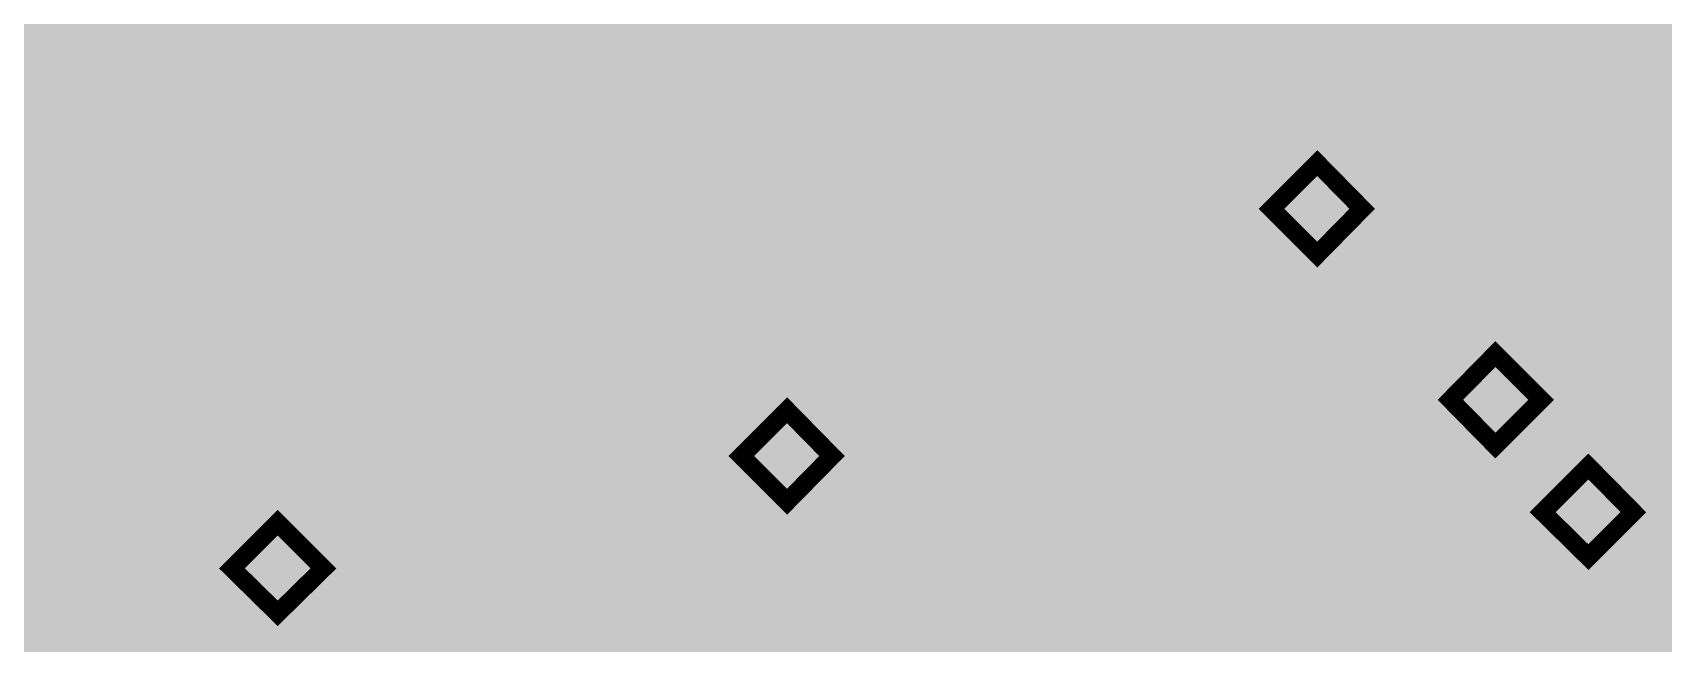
# Model space of a CAD drawing. Header units: millimetres. Extents: x 92 to 588, y 96 to 434.
# Drawn here: x 454.58 to 490.44, y 378.36 to 391.78 of the extents above; entities that cross this region are included whole.
import ezdxf

# ---------------------------------------------------------------- set-up
doc = ezdxf.new("R2010")
doc.units = ezdxf.units.MM
doc.layers.add('H', color=7, linetype='Continuous')
doc.layers.add('P', color=7, linetype='Continuous')

msp = doc.modelspace()

# ---------------------------------------------------------------- hatches: boundary and pattern name
at = {"layer": 'H', "linetype": 'Continuous'}
for points in [[(291.162, 223.903), (291.162, 433.788), (588.166, 433.788), (588.166, 223.903), (291.162, 223.903)], [(474.942, 387.662), (474.853, 387.662), (474.695, 387.697), (474.624, 387.715), (474.554, 387.75), (474.43, 387.838), (474.36, 387.891), (474.307, 387.98), (474.201, 388.156), (474.165, 388.279), (474.13, 388.403), (474.077, 388.685), (474.077, 388.844), (474.077, 389.02), (474.113, 389.32), (474.148, 389.461), (474.183, 389.585), (474.289, 389.832), (474.36, 389.938), (474.43, 390.026), (474.624, 390.184), (474.73, 390.237), (474.836, 390.29), (475.1, 390.343), (475.241, 390.343), (475.33, 390.343), (475.4, 390.343), (475.471, 390.326), (475.541, 390.308), (475.541, 389.973), (475.471, 390.008), (475.383, 390.026), (475.294, 390.043), (475.189, 390.043), (475.118, 390.043), (474.977, 390.026), (474.836, 389.973), (474.73, 389.885), (474.677, 389.832), (474.624, 389.779), (474.554, 389.638), (474.483, 389.479), (474.448, 389.285), (474.43, 389.179), (474.554, 389.003), (474.43, 388.932), (474.43, 388.897), (474.43, 388.862), (474.43, 388.826), (474.43, 388.773), (474.43, 388.65), (474.465, 388.438), (474.483, 388.35), (474.518, 388.262), (474.571, 388.138), (474.606, 388.085), (474.695, 388.015), (474.765, 387.98), (474.853, 387.944), (474.942, 387.944), (475.047, 387.944), (475.171, 387.997), (475.241, 388.05), (475.277, 388.103), (475.312, 388.138), (475.347, 388.227), (475.4, 388.403), (475.4, 388.544), (475.4, 388.615), (475.383, 388.756), (475.365, 388.809), (475.347, 388.862), (475.277, 388.95), (475.224, 388.985), (475.189, 389.02), (475.118, 389.056), (475.083, 389.073), (474.995, 389.073), (474.906, 389.091), (474.783, 389.073), (474.659, 389.038), (474.554, 389.003), (474.43, 389.179), (474.554, 389.267), (474.695, 389.32), (474.765, 389.338), (474.906, 389.373), (474.977, 389.373), (475.118, 389.355), (475.241, 389.338), (475.294, 389.32), (475.418, 389.25), (475.471, 389.214), (475.541, 389.161), (475.647, 389.02), (475.682, 388.95), (475.718, 388.862), (475.753, 388.668), (475.753, 388.456), (475.718, 388.279), (475.7, 388.191), (475.665, 388.103), (475.577, 387.962), (475.506, 387.909), (475.453, 387.856), (475.33, 387.75), (475.259, 387.733), (475.189, 387.697), (475.03, 387.662), (474.942, 387.662)], [(476.265, 387.715), (476.265, 387.98), (476.741, 387.98), (476.741, 389.708), (476.265, 389.708), (476.265, 389.955), (476.406, 389.955), (476.6, 389.99), (476.67, 390.026), (476.688, 390.043), (476.741, 390.096), (476.794, 390.202), (476.811, 390.308), (477.076, 390.308), (477.076, 387.98), (477.535, 387.98), (477.535, 387.715), (476.265, 387.715)], [(479.898, 387.662), (479.898, 387.944), (479.969, 387.944), (480.092, 387.98), (480.127, 388.015), (480.18, 388.05), (480.251, 388.156), (480.286, 388.227), (480.304, 388.297), (480.339, 388.456), (480.357, 388.544), (480.374, 388.756), (480.374, 389.003), (480.374, 389.267), (480.357, 389.479), (480.339, 389.567), (480.304, 389.726), (480.269, 389.796), (480.251, 389.867), (480.18, 389.955), (480.127, 389.99), (480.092, 390.026), (479.969, 390.061), (479.828, 390.061), (479.704, 390.026), (479.651, 389.99), (479.616, 389.955), (479.545, 389.867), (479.51, 389.796), (479.492, 389.726), (479.457, 389.549), (479.44, 389.461), (479.422, 389.25), (479.422, 389.003), (479.422, 388.756), (479.44, 388.544), (479.457, 388.456), (479.492, 388.297), (479.51, 388.227), (479.545, 388.156), (479.616, 388.068), (479.651, 388.015), (479.704, 387.98), (479.828, 387.944), (479.898, 387.944), (479.898, 387.662), (479.792, 387.662), (479.616, 387.715), (479.457, 387.786), (479.316, 387.909), (479.263, 387.997), (479.228, 388.085), (479.14, 388.297), (479.104, 388.544), (479.069, 388.844), (479.069, 389.003), (479.069, 389.179), (479.104, 389.479), (479.157, 389.743), (479.228, 389.938), (479.281, 390.026), (479.334, 390.114), (479.457, 390.22), (479.616, 390.308), (479.792, 390.343), (479.898, 390.361), (480.004, 390.343), (480.18, 390.308), (480.339, 390.22), (480.463, 390.096), (480.515, 390.026), (480.568, 389.938), (480.639, 389.726), (480.692, 389.461), (480.727, 389.179), (480.727, 389.003), (480.727, 388.844), (480.692, 388.544), (480.639, 388.279), (480.568, 388.068), (480.515, 387.98), (480.463, 387.909), (480.339, 387.786), (480.18, 387.715), (480.004, 387.662), (479.898, 387.662)], [(482.085, 387.715), (482.085, 388.597), (482.085, 388.879), (482.085, 389.885), (481.221, 388.879), (482.085, 388.879), (482.085, 388.597), (480.939, 388.597), (480.939, 388.967), (482.103, 390.308), (482.42, 390.308), (482.42, 388.879), (482.72, 388.879), (482.72, 388.597), (482.42, 388.597), (482.42, 387.715), (482.085, 387.715)], [(482.826, 386.904), (481.821, 387.909), (482.826, 388.914), (483.814, 387.909), (482.826, 386.904)], [(478.152, 387.715), (478.152, 388.209), (478.575, 388.209), (478.575, 387.715), (478.152, 387.715)], [(486.742, 382.706), (485.754, 383.711), (486.742, 384.716), (487.747, 383.711), (486.742, 382.706)], [(478.787, 381.312), (478.628, 381.347), (478.558, 381.365), (478.487, 381.4), (478.346, 381.488), (478.293, 381.541), (478.24, 381.612), (478.134, 381.806), (478.081, 381.912), (478.046, 382.035), (478.011, 382.335), (478.011, 382.494), (478.011, 382.67), (478.046, 382.97), (478.081, 383.111), (478.117, 383.235), (478.222, 383.482), (478.293, 383.57), (478.364, 383.676), (478.558, 383.817), (478.663, 383.887), (478.769, 383.94), (479.034, 383.993), (479.175, 383.993), (479.263, 383.993), (479.334, 383.993), (479.404, 383.976), (479.457, 383.958), (479.457, 383.623), (479.387, 383.658), (479.316, 383.676), (479.228, 383.693), (479.122, 383.693), (479.051, 383.693), (478.893, 383.658), (478.769, 383.605), (478.646, 383.535), (478.61, 383.482), (478.558, 383.429), (478.469, 383.288), (478.416, 383.129), (478.381, 382.935), (478.364, 382.829), (478.487, 382.653), (478.364, 382.582), (478.364, 382.547), (478.364, 382.476), (478.364, 382.423), (478.364, 382.3), (478.381, 382.071), (478.416, 381.982), (478.434, 381.912), (478.505, 381.788), (478.54, 381.735), (478.628, 381.665), (478.699, 381.63), (478.787, 381.594), (478.875, 381.594), (478.963, 381.594), (479.104, 381.647), (479.175, 381.7), (479.21, 381.735), (479.245, 381.771), (479.281, 381.877), (479.334, 382.035), (479.334, 382.194), (479.334, 382.265), (479.316, 382.406), (479.298, 382.459), (479.263, 382.512), (479.21, 382.6), (479.157, 382.635), (479.122, 382.67), (479.051, 382.706), (478.999, 382.706), (478.91, 382.723), (478.822, 382.723), (478.716, 382.723), (478.593, 382.688), (478.487, 382.653), (478.364, 382.829), (478.487, 382.917), (478.628, 382.97), (478.681, 382.988), (478.822, 383.005), (478.91, 383.005), (479.051, 383.005), (479.175, 382.988), (479.228, 382.97), (479.351, 382.9), (479.404, 382.864), (479.475, 382.811), (479.581, 382.67), (479.616, 382.582), (479.651, 382.494), (479.686, 382.3), (479.686, 382.194), (479.686, 382.106), (479.651, 381.912), (479.616, 381.824), (479.581, 381.753), (479.492, 381.612), (479.44, 381.559), (479.387, 381.488), (479.263, 381.4), (479.193, 381.365), (479.104, 381.347), (478.946, 381.312), (478.787, 381.312)], [(480.78, 381.312), (480.78, 381.594), (480.851, 381.594), (480.974, 381.63), (481.009, 381.665), (481.062, 381.7), (481.133, 381.806), (481.168, 381.859), (481.186, 381.929), (481.221, 382.088), (481.239, 382.194), (481.256, 382.406), (481.256, 382.9), (481.239, 383.111), (481.221, 383.217), (481.186, 383.376), (481.168, 383.446), (481.133, 383.499), (481.062, 383.605), (481.009, 383.64), (480.974, 383.676), (480.851, 383.711), (480.78, 383.711), (480.71, 383.711), (480.586, 383.676), (480.551, 383.64), (480.498, 383.605), (480.427, 383.499), (480.392, 383.446), (480.374, 383.376), (480.339, 383.199), (480.321, 383.111), (480.304, 382.9), (480.304, 382.653), (480.304, 382.388), (480.321, 382.194), (480.339, 382.106), (480.374, 381.947), (480.392, 381.877), (480.427, 381.806), (480.498, 381.7), (480.533, 381.665), (480.586, 381.63), (480.71, 381.594), (480.78, 381.594), (480.78, 381.312), (480.674, 381.312), (480.498, 381.347), (480.339, 381.436), (480.198, 381.559), (480.163, 381.647), (480.11, 381.718), (480.039, 381.929), (479.986, 382.194), (479.951, 382.476), (479.951, 382.653), (479.951, 382.829), (479.986, 383.129), (480.039, 383.376), (480.11, 383.588), (480.163, 383.676), (480.216, 383.746), (480.339, 383.87), (480.498, 383.958), (480.674, 383.993), (480.78, 383.993), (480.886, 383.993), (481.062, 383.958), (481.221, 383.87), (481.362, 383.746), (481.415, 383.658), (481.45, 383.57), (481.539, 383.358), (481.574, 383.111), (481.609, 382.811), (481.609, 382.476), (481.574, 382.176), (481.521, 381.929), (481.45, 381.718), (481.397, 381.63), (481.345, 381.559), (481.221, 381.436), (481.062, 381.347), (480.886, 381.312), (480.78, 381.312)], [(483.038, 381.365), (483.038, 381.718), (483.214, 381.877), (483.373, 382.035), (483.514, 382.194), (483.673, 382.353), (483.814, 382.512), (484.008, 382.758), (484.079, 382.864), (484.114, 382.97), (484.167, 383.164), (484.184, 383.27), (484.167, 383.376), (484.149, 383.464), (484.131, 383.499), (484.079, 383.57), (484.061, 383.588), (483.99, 383.64), (483.92, 383.676), (483.832, 383.693), (483.743, 383.693), (483.638, 383.693), (483.549, 383.676), (483.461, 383.658), (483.373, 383.623), (483.302, 383.588), (483.232, 383.552), (483.161, 383.499), (483.126, 383.482), (483.108, 383.834), (483.214, 383.905), (483.391, 383.94), (483.496, 383.976), (483.673, 383.993), (483.761, 383.993), (483.849, 383.993), (484.008, 383.976), (484.149, 383.923), (484.273, 383.852), (484.325, 383.799), (484.378, 383.764), (484.449, 383.64), (484.502, 383.517), (484.537, 383.376), (484.537, 383.288), (484.52, 383.147), (484.502, 383.005), (484.467, 382.882), (484.396, 382.776), (484.325, 382.653), (484.237, 382.547), (484.149, 382.441), (484.061, 382.335), (483.885, 382.141), (483.69, 381.965), (483.496, 381.788), (483.373, 381.665), (484.643, 381.665), (484.643, 381.365), (483.038, 381.365)], [(485.578, 381.312), (485.384, 381.33), (485.296, 381.347), (485.119, 381.4), (484.978, 381.471), (484.978, 381.841), (485.119, 381.753), (485.296, 381.683), (485.384, 381.647), (485.56, 381.612), (485.648, 381.612), (485.772, 381.612), (485.878, 381.647), (485.913, 381.665), (486.019, 381.718), (486.054, 381.753), (486.107, 381.824), (486.16, 381.912), (486.178, 381.965), (486.195, 382.088), (486.195, 382.159), (486.195, 382.229), (486.16, 382.335), (486.142, 382.388), (486.125, 382.423), (486.072, 382.494), (486.036, 382.529), (485.966, 382.564), (485.86, 382.6), (485.754, 382.617), (485.648, 382.617), (485.507, 382.617), (485.507, 382.9), (485.613, 382.9), (485.719, 382.917), (485.913, 382.97), (486.001, 383.023), (486.036, 383.041), (486.089, 383.111), (486.142, 383.235), (486.142, 383.341), (486.142, 383.393), (486.125, 383.464), (486.107, 383.499), (486.089, 383.535), (486.036, 383.605), (486.001, 383.623), (485.931, 383.658), (485.86, 383.676), (485.772, 383.693), (485.684, 383.693), (485.595, 383.693), (485.507, 383.676), (485.401, 383.658), (485.313, 383.623), (485.243, 383.588), (485.172, 383.552), (485.119, 383.499), (485.066, 383.482), (485.049, 383.834), (485.172, 383.905), (485.349, 383.958), (485.437, 383.976), (485.631, 383.993), (485.719, 383.993), (485.878, 383.993), (486.019, 383.958), (486.089, 383.94), (486.213, 383.887), (486.266, 383.852), (486.319, 383.817), (486.407, 383.711), (486.442, 383.658), (486.46, 383.588), (486.495, 383.446), (486.495, 383.376), (486.477, 383.27), (486.425, 383.076), (486.354, 383.005), (486.283, 382.917), (486.107, 382.829), (486.019, 382.794), (486.089, 382.758), (486.195, 382.723), (486.283, 382.67), (486.354, 382.6), (486.407, 382.564), (486.46, 382.476), (486.495, 382.406), (486.513, 382.353), (486.548, 382.212), (486.548, 382.035), (486.513, 381.877), (486.477, 381.806), (486.442, 381.735), (486.372, 381.612), (486.319, 381.541), (486.248, 381.488), (486.125, 381.4), (486.036, 381.365), (485.966, 381.347), (485.772, 381.312), (485.578, 381.312)], [(460.972, 380.853), (460.883, 380.853), (460.725, 380.871), (460.654, 380.906), (460.584, 380.942), (460.46, 381.03), (460.407, 381.083), (460.337, 381.153), (460.231, 381.347), (460.195, 381.453), (460.16, 381.577), (460.125, 381.877), (460.125, 382.194), (460.16, 382.512), (460.178, 382.653), (460.231, 382.776), (460.337, 383.005), (460.407, 383.111), (460.478, 383.217), (460.654, 383.358), (460.76, 383.429), (460.883, 383.482), (461.13, 383.535), (461.271, 383.535), (461.36, 383.535), (461.43, 383.517), (461.501, 383.517), (461.571, 383.499), (461.571, 383.164), (461.501, 383.199), (461.413, 383.217), (461.324, 383.235), (461.236, 383.235), (461.148, 383.235), (461.007, 383.199), (460.866, 383.147), (460.76, 383.076), (460.707, 383.023), (460.654, 382.953), (460.584, 382.829), (460.513, 382.67), (460.478, 382.476), (460.478, 382.37), (460.584, 382.194), (460.478, 382.123), (460.46, 382.088), (460.46, 382.053), (460.46, 382.018), (460.46, 381.965), (460.46, 381.824), (460.495, 381.612), (460.513, 381.524), (460.548, 381.453), (460.619, 381.33), (460.654, 381.277), (460.725, 381.206), (460.795, 381.171), (460.883, 381.136), (460.972, 381.136), (461.077, 381.136), (461.201, 381.189), (461.271, 381.242), (461.307, 381.277), (461.342, 381.312), (461.395, 381.418), (461.43, 381.577), (461.448, 381.718), (461.43, 381.806), (461.413, 381.929), (461.395, 382), (461.377, 382.053), (461.307, 382.141), (461.271, 382.176), (461.236, 382.194), (461.148, 382.247), (461.113, 382.247), (461.025, 382.265), (460.936, 382.265), (460.813, 382.265), (460.689, 382.229), (460.584, 382.194), (460.478, 382.37), (460.601, 382.459), (460.725, 382.512), (460.795, 382.529), (460.936, 382.547), (461.007, 382.547), (461.148, 382.547), (461.271, 382.529), (461.324, 382.512), (461.448, 382.441), (461.518, 382.406), (461.571, 382.335), (461.677, 382.212), (461.73, 382.123), (461.748, 382.035), (461.783, 381.841), (461.801, 381.735), (461.783, 381.647), (461.765, 381.453), (461.73, 381.365), (461.695, 381.294), (461.607, 381.153), (461.554, 381.083), (461.483, 381.03), (461.36, 380.942), (461.289, 380.906), (461.219, 380.889), (461.06, 380.853), (460.972, 380.853)], [(462.788, 380.853), (462.7, 380.853), (462.506, 380.871), (462.4, 380.889), (462.224, 380.942), (462.083, 381.012), (462.083, 381.365), (462.224, 381.294), (462.4, 381.224), (462.489, 381.189), (462.683, 381.153), (462.771, 381.153), (462.877, 381.153), (462.982, 381.189), (463.035, 381.206), (463.124, 381.259), (463.159, 381.294), (463.229, 381.365), (463.265, 381.453), (463.282, 381.506), (463.3, 381.63), (463.3, 381.753), (463.282, 381.877), (463.265, 381.929), (463.247, 381.965), (463.176, 382.035), (463.141, 382.071), (463.071, 382.106), (462.982, 382.141), (462.877, 382.159), (462.753, 382.159), (462.612, 382.159), (462.612, 382.441), (462.718, 382.441), (462.841, 382.459), (463.035, 382.512), (463.106, 382.564), (463.141, 382.582), (463.194, 382.653), (463.247, 382.776), (463.247, 382.882), (463.247, 382.935), (463.229, 383.005), (463.212, 383.041), (463.194, 383.076), (463.141, 383.129), (463.053, 383.199), (462.965, 383.217), (462.894, 383.235), (462.806, 383.235), (462.7, 383.235), (462.612, 383.217), (462.524, 383.199), (462.436, 383.164), (462.347, 383.129), (462.277, 383.076), (462.224, 383.041), (462.171, 383.005), (462.153, 383.376), (462.277, 383.446), (462.453, 383.482), (462.559, 383.517), (462.735, 383.535), (462.824, 383.535), (463, 383.535), (463.141, 383.499), (463.194, 383.482), (463.318, 383.429), (463.37, 383.393), (463.423, 383.358), (463.512, 383.252), (463.547, 383.199), (463.565, 383.129), (463.6, 382.988), (463.6, 382.917), (463.6, 382.811), (463.529, 382.617), (463.459, 382.547), (463.388, 382.459), (463.229, 382.37), (463.124, 382.335), (463.212, 382.3), (463.3, 382.265), (463.388, 382.212), (463.476, 382.141), (463.512, 382.106), (463.582, 382.018), (463.6, 381.947), (463.635, 381.894), (463.653, 381.753), (463.653, 381.577), (463.617, 381.418), (463.6, 381.347), (463.565, 381.277), (463.476, 381.136), (463.423, 381.083), (463.37, 381.03), (463.229, 380.942), (463.159, 380.906), (463.071, 380.889), (462.894, 380.853), (462.788, 380.853)], [(465.928, 380.853), (465.928, 381.136), (465.999, 381.136), (466.122, 381.171), (466.175, 381.206), (466.21, 381.242), (466.281, 381.347), (466.316, 381.4), (466.334, 381.471), (466.369, 381.63), (466.387, 381.735), (466.404, 381.947), (466.404, 382.194), (466.404, 382.441), (466.387, 382.653), (466.369, 382.758), (466.334, 382.917), (466.316, 382.988), (466.281, 383.041), (466.21, 383.147), (466.175, 383.182), (466.122, 383.217), (465.999, 383.252), (465.928, 383.252), (465.858, 383.252), (465.752, 383.217), (465.699, 383.182), (465.646, 383.147), (465.575, 383.041), (465.54, 382.97), (465.522, 382.917), (465.487, 382.741), (465.47, 382.653), (465.47, 382.441), (465.452, 382.194), (465.452, 381.929), (465.47, 381.735), (465.487, 381.647), (465.522, 381.488), (465.54, 381.418), (465.575, 381.347), (465.646, 381.242), (465.681, 381.206), (465.734, 381.171), (465.858, 381.136), (465.928, 381.136), (465.928, 380.853), (465.822, 380.853), (465.646, 380.889), (465.487, 380.977), (465.364, 381.1), (465.311, 381.171), (465.258, 381.259), (465.187, 381.471), (465.134, 381.735), (465.099, 382.018), (465.099, 382.353), (465.134, 382.67), (465.187, 382.917), (465.258, 383.129), (465.311, 383.217), (465.364, 383.288), (465.487, 383.411), (465.646, 383.499), (465.822, 383.535), (465.928, 383.535), (466.034, 383.535), (466.228, 383.499), (466.369, 383.411), (466.51, 383.288), (466.563, 383.199), (466.598, 383.111), (466.687, 382.9), (466.722, 382.653), (466.757, 382.353), (466.757, 382.018), (466.722, 381.718), (466.687, 381.471), (466.598, 381.259), (466.563, 381.171), (466.51, 381.1), (466.369, 380.977), (466.21, 380.889), (466.034, 380.853), (465.928, 380.853)], [(467.904, 380.853), (467.833, 380.853), (467.657, 380.871), (467.586, 380.906), (467.516, 380.942), (467.392, 381.03), (467.339, 381.083), (467.269, 381.153), (467.163, 381.347), (467.128, 381.453), (467.092, 381.577), (467.057, 381.877), (467.057, 382.035), (467.057, 382.194), (467.092, 382.512), (467.128, 382.653), (467.163, 382.776), (467.269, 383.005), (467.339, 383.111), (467.41, 383.217), (467.586, 383.358), (467.692, 383.429), (467.815, 383.482), (468.08, 383.535), (468.221, 383.535), (468.292, 383.535), (468.38, 383.517), (468.45, 383.517), (468.503, 383.499), (468.503, 383.164), (468.433, 383.199), (468.362, 383.217), (468.274, 383.235), (468.168, 383.235), (468.08, 383.235), (467.939, 383.199), (467.815, 383.147), (467.692, 383.076), (467.639, 383.023), (467.604, 382.953), (467.516, 382.829), (467.463, 382.67), (467.427, 382.476), (467.41, 382.37), (467.516, 382.194), (467.41, 382.123), (467.41, 382.088), (467.41, 382.053), (467.41, 382.018), (467.41, 381.965), (467.41, 381.824), (467.427, 381.612), (467.463, 381.524), (467.48, 381.453), (467.551, 381.33), (467.586, 381.277), (467.657, 381.206), (467.745, 381.171), (467.815, 381.136), (467.904, 381.136), (468.01, 381.136), (468.151, 381.189), (468.221, 381.242), (468.256, 381.277), (468.274, 381.312), (468.327, 381.418), (468.38, 381.577), (468.38, 381.718), (468.38, 381.806), (468.362, 381.929), (468.345, 382), (468.309, 382.053), (468.239, 382.141), (468.204, 382.176), (468.168, 382.194), (468.098, 382.247), (468.045, 382.247), (467.957, 382.265), (467.868, 382.265), (467.745, 382.265), (467.639, 382.229), (467.516, 382.194), (467.41, 382.37), (467.533, 382.459), (467.657, 382.512), (467.727, 382.529), (467.868, 382.547), (467.957, 382.547), (468.098, 382.547), (468.221, 382.529), (468.274, 382.512), (468.398, 382.441), (468.45, 382.406), (468.521, 382.335), (468.627, 382.212), (468.662, 382.123), (468.697, 382.035), (468.733, 381.841), (468.733, 381.735), (468.733, 381.647), (468.697, 381.453), (468.662, 381.365), (468.627, 381.294), (468.539, 381.153), (468.486, 381.083), (468.433, 381.03), (468.292, 380.942), (468.221, 380.906), (468.151, 380.889), (467.992, 380.853), (467.904, 380.853)], [(471.167, 381.471), (470.161, 382.476), (471.167, 383.482), (472.155, 382.476), (471.167, 381.471)], [(488.788, 380.254), (487.783, 381.242), (488.788, 382.247), (489.776, 381.242), (488.788, 380.254)], [(469.862, 379.001), (469.703, 379.037), (469.632, 379.054), (469.562, 379.09), (469.421, 379.178), (469.368, 379.231), (469.315, 379.301), (469.209, 379.495), (469.156, 379.601), (469.121, 379.725), (469.085, 380.024), (469.085, 380.183), (469.085, 380.342), (469.121, 380.659), (469.156, 380.801), (469.191, 380.924), (469.297, 381.171), (469.368, 381.259), (469.438, 381.365), (469.632, 381.506), (469.738, 381.577), (469.844, 381.63), (470.109, 381.683), (470.25, 381.683), (470.338, 381.683), (470.408, 381.683), (470.479, 381.665), (470.532, 381.647), (470.532, 381.312), (470.461, 381.347), (470.391, 381.365), (470.303, 381.383), (470.197, 381.383), (470.126, 381.383), (469.967, 381.347), (469.844, 381.294), (469.72, 381.224), (469.685, 381.171), (469.632, 381.118), (469.544, 380.977), (469.491, 380.818), (469.456, 380.624), (469.438, 380.518), (469.562, 380.342), (469.438, 380.271), (469.438, 380.236), (469.438, 380.166), (469.438, 380.113), (469.438, 379.972), (469.456, 379.76), (469.491, 379.672), (469.509, 379.601), (469.579, 379.478), (469.615, 379.425), (469.703, 379.354), (469.773, 379.319), (469.862, 379.284), (469.95, 379.284), (470.038, 379.284), (470.179, 379.337), (470.25, 379.389), (470.285, 379.425), (470.32, 379.46), (470.355, 379.566), (470.408, 379.725), (470.408, 379.866), (470.408, 379.954), (470.391, 380.077), (470.373, 380.148), (470.338, 380.201), (470.285, 380.289), (470.232, 380.324), (470.197, 380.36), (470.126, 380.395), (470.073, 380.395), (469.985, 380.413), (469.897, 380.413), (469.791, 380.413), (469.668, 380.377), (469.562, 380.342), (469.438, 380.518), (469.562, 380.607), (469.703, 380.659), (469.756, 380.677), (469.897, 380.695), (469.985, 380.695), (470.126, 380.695), (470.25, 380.677), (470.303, 380.659), (470.426, 380.589), (470.479, 380.554), (470.55, 380.483), (470.655, 380.36), (470.691, 380.271), (470.726, 380.183), (470.761, 379.989), (470.761, 379.883), (470.761, 379.795), (470.726, 379.601), (470.691, 379.513), (470.655, 379.442), (470.567, 379.301), (470.514, 379.231), (470.461, 379.178), (470.338, 379.09), (470.267, 379.054), (470.179, 379.037), (470.02, 379.001), (469.862, 379.001)], [(471.079, 379.054), (471.079, 379.407), (471.237, 379.566), (471.396, 379.725), (471.555, 379.883), (471.696, 380.042), (471.837, 380.201), (472.031, 380.448), (472.102, 380.554), (472.155, 380.659), (472.208, 380.853), (472.208, 380.959), (472.208, 381.065), (472.172, 381.153), (472.155, 381.189), (472.102, 381.259), (472.084, 381.277), (472.014, 381.33), (471.943, 381.365), (471.855, 381.383), (471.767, 381.383), (471.678, 381.383), (471.573, 381.365), (471.484, 381.347), (471.396, 381.312), (471.326, 381.277), (471.255, 381.242), (471.202, 381.189), (471.149, 381.171), (471.132, 381.524), (471.255, 381.577), (471.431, 381.63), (471.52, 381.665), (471.714, 381.683), (471.784, 381.683), (471.872, 381.683), (472.049, 381.665), (472.19, 381.612), (472.296, 381.541), (472.349, 381.488), (472.402, 381.453), (472.49, 381.33), (472.543, 381.206), (472.56, 381.065), (472.56, 380.977), (472.56, 380.836), (472.525, 380.695), (472.49, 380.571), (472.437, 380.465), (472.366, 380.342), (472.278, 380.236), (472.19, 380.13), (472.084, 380.024), (471.908, 379.83), (471.714, 379.654), (471.537, 379.478), (471.396, 379.354), (472.666, 379.354), (472.666, 379.054), (471.079, 379.054)], [(474.906, 379.001), (474.906, 379.284), (474.977, 379.284), (475.083, 379.319), (475.136, 379.354), (475.189, 379.389), (475.259, 379.495), (475.277, 379.548), (475.312, 379.619), (475.347, 379.778), (475.347, 379.883), (475.365, 380.095), (475.383, 380.342), (475.365, 380.589), (475.347, 380.801), (475.347, 380.906), (475.312, 381.065), (475.277, 381.136), (475.259, 381.189), (475.189, 381.294), (475.136, 381.33), (475.083, 381.365), (474.977, 381.4), (474.906, 381.4), (474.836, 381.4), (474.712, 381.365), (474.659, 381.33), (474.624, 381.294), (474.554, 381.189), (474.518, 381.136), (474.501, 381.065), (474.465, 380.889), (474.448, 380.801), (474.43, 380.589), (474.43, 380.077), (474.448, 379.883), (474.448, 379.795), (474.483, 379.636), (474.518, 379.566), (474.536, 379.495), (474.624, 379.389), (474.659, 379.354), (474.712, 379.319), (474.836, 379.284), (474.906, 379.284), (474.906, 379.001), (474.8, 379.001), (474.606, 379.037), (474.448, 379.125), (474.324, 379.248), (474.271, 379.337), (474.236, 379.407), (474.148, 379.619), (474.095, 379.883), (474.077, 380.166), (474.077, 380.518), (474.095, 380.818), (474.148, 381.065), (474.236, 381.277), (474.271, 381.365), (474.324, 381.436), (474.465, 381.559), (474.624, 381.647), (474.8, 381.683), (474.906, 381.683), (475.012, 381.683), (475.189, 381.647), (475.347, 381.559), (475.471, 381.436), (475.524, 381.347), (475.577, 381.259), (475.647, 381.048), (475.7, 380.801), (475.718, 380.501), (475.735, 380.342), (475.718, 380.166), (475.7, 379.866), (475.647, 379.619), (475.577, 379.407), (475.524, 379.319), (475.471, 379.248), (475.347, 379.125), (475.189, 379.037), (475.012, 379.001), (474.906, 379.001)], [(476.794, 379.001), (476.635, 379.037), (476.564, 379.054), (476.494, 379.09), (476.37, 379.178), (476.317, 379.231), (476.247, 379.301), (476.141, 379.495), (476.106, 379.601), (476.07, 379.725), (476.035, 380.024), (476.018, 380.183), (476.035, 380.342), (476.07, 380.659), (476.088, 380.801), (476.141, 380.924), (476.247, 381.171), (476.317, 381.259), (476.388, 381.365), (476.564, 381.506), (476.67, 381.577), (476.794, 381.63), (477.041, 381.683), (477.182, 381.683), (477.27, 381.683), (477.34, 381.683), (477.411, 381.665), (477.482, 381.647), (477.482, 381.312), (477.411, 381.347), (477.323, 381.365), (477.235, 381.383), (477.146, 381.383), (477.058, 381.383), (476.917, 381.347), (476.776, 381.294), (476.67, 381.224), (476.617, 381.171), (476.564, 381.118), (476.494, 380.977), (476.423, 380.818), (476.388, 380.624), (476.388, 380.518), (476.494, 380.342), (476.388, 380.271), (476.37, 380.236), (476.37, 380.166), (476.37, 380.113), (476.37, 379.972), (476.406, 379.76), (476.423, 379.672), (476.459, 379.601), (476.529, 379.478), (476.564, 379.425), (476.635, 379.354), (476.705, 379.319), (476.794, 379.284), (476.882, 379.284), (476.988, 379.284), (477.111, 379.337), (477.182, 379.389), (477.217, 379.425), (477.252, 379.46), (477.305, 379.566), (477.34, 379.725), (477.358, 379.866), (477.34, 379.954), (477.323, 380.077), (477.305, 380.148), (477.288, 380.201), (477.217, 380.289), (477.182, 380.324), (477.146, 380.36), (477.058, 380.395), (477.023, 380.395), (476.935, 380.413), (476.847, 380.413), (476.723, 380.413), (476.6, 380.377), (476.494, 380.342), (476.388, 380.518), (476.511, 380.607), (476.635, 380.659), (476.705, 380.677), (476.847, 380.695), (476.917, 380.695), (477.058, 380.695), (477.182, 380.677), (477.235, 380.659), (477.358, 380.589), (477.429, 380.554), (477.482, 380.483), (477.587, 380.36), (477.64, 380.271), (477.658, 380.183), (477.693, 379.989), (477.711, 379.883), (477.693, 379.795), (477.658, 379.601), (477.64, 379.513), (477.605, 379.442), (477.517, 379.301), (477.464, 379.231), (477.393, 379.178), (477.27, 379.09), (477.199, 379.054), (477.129, 379.037), (476.97, 379.001), (476.794, 379.001)], [(482.085, 381.365), (482.085, 381.859), (482.509, 381.859), (482.509, 381.365), (482.085, 381.365)], [(464.2, 380.906), (464.2, 381.4), (464.605, 381.4), (464.605, 380.906), (464.2, 380.906)], [(459.966, 379.019), (458.961, 380.007), (459.966, 381.012), (460.972, 380.007), (459.966, 379.019)], [(473.16, 379.054), (473.16, 379.548), (473.583, 379.548), (473.583, 379.054), (473.16, 379.054)]]:
    msp.add_hatch(color=7, dxfattribs=at).paths.add_polyline_path(points)

# ---------------------------------------------------------------- linework, layer by layer
at = {"layer": 'P', "color": 7, "const_width": 0.4}
for points in [[(481.821, 387.909), (482.826, 386.904), (483.814, 387.909), (482.826, 388.914), (481.821, 387.909), (481.821, 387.909)], [(485.754, 383.711), (486.742, 382.706), (487.747, 383.711), (486.742, 384.716), (485.754, 383.711), (485.754, 383.711)], [(470.161, 382.476), (471.167, 381.471), (472.155, 382.476), (471.167, 383.482), (470.161, 382.476), (470.161, 382.476)], [(487.783, 381.242), (488.788, 380.254), (489.776, 381.242), (488.788, 382.247), (487.783, 381.242), (487.783, 381.242)], [(458.961, 380.007), (459.966, 379.019), (460.972, 380.007), (459.966, 381.012), (458.961, 380.007), (458.961, 380.007)]]:
    msp.add_lwpolyline(points, dxfattribs=at)

doc.saveas('drawing.dxf')
